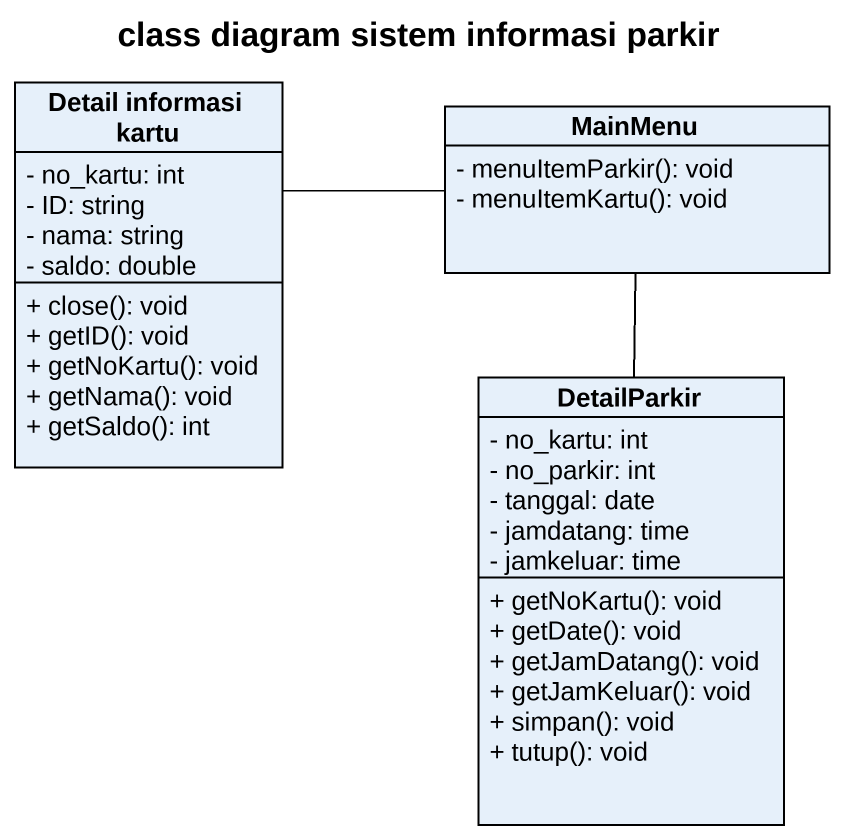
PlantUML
@startuml
title class diagram sistem informasi parkir
hide circle
hide empty members
skinparam classAttributeIconSize 0
class "Detail informasi kartu" as Detail_informasi_kartu {
  - no_kartu: int
  - ID: string
  - nama: string
  - saldo: double
  + close(): void
  + getID(): void
  + getNoKartu(): void
  + getNama(): void
  + getSaldo(): int
}
class MainMenu {
  - menuItemParkir(): void
  - menuItemKartu(): void
}
class DetailParkir {
  - no_kartu: int
  - no_parkir: int
  - tanggal: date
  - jamdatang: time
  - jamkeluar: time
  + getNoKartu(): void
  + getDate(): void
  + getJamDatang(): void
  + getJamKeluar(): void
  + simpan(): void
  + tutup(): void
}
Detail_informasi_kartu -right- MainMenu
DetailParkir -up- MainMenu
@enduml
